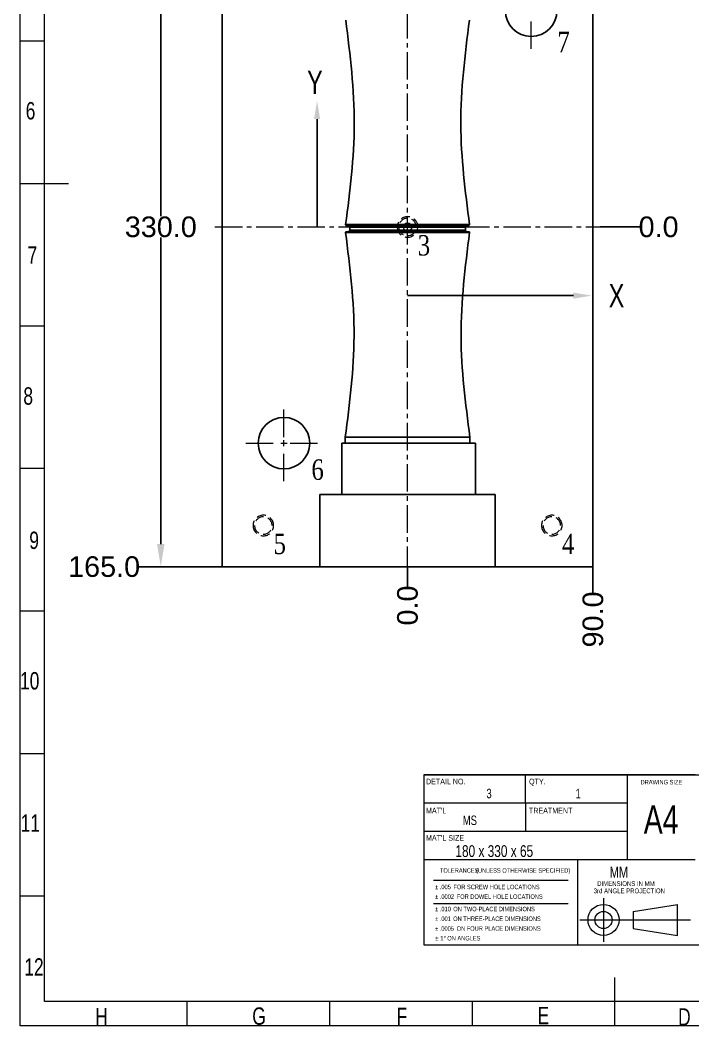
# Model space of a CAD drawing. Header units: millimetres. Extents: x -4200 to 3581, y -7493 to -4075.
# Drawn here: x -568.7 to -242.1, y -7493.4 to -7005 of the extents above; entities that cross this region are included whole.
import ezdxf
from ezdxf.enums import TextEntityAlignment as Align

# ---------------------------------------------------------------- set-up
doc = ezdxf.new("R2010")
doc.units = ezdxf.units.MM
doc.header["$LTSCALE"] = 0.7
for name, pattern in [('CENTER2', [28.575, 19.05, -3.175, 3.175, -3.175]), ('HIDDEN', [9.525, 6.35, -3.175]), ('SLD-SOLID', [0])]:
    doc.linetypes.add(name, pattern=pattern)
for name, color, linetype in [('BORDER', 174, 'Continuous'), ('cen lines', 40, 'Continuous'), ('DIM___NOTES', 5, 'SLD-SOLID'), ('txt', 20, 'Continuous')]:
    doc.layers.add(name, color=color, linetype=linetype)
doc.layers.add('dim', color=50, linetype='Continuous', lineweight=5)
doc.layers.add('out txt', color=202, linetype='Continuous', lineweight=13)
doc.styles.add('SLDTEXTSTYLE0', font='TXT', dxfattribs={"width": 0.75})
doc.styles.add('SLDTEXTSTYLE1', font='TXT', dxfattribs={"width": 0.822222})
doc.styles.get("Standard").update_dxf_attribs({"font": 'arial.ttf'})
doc.styles.add('TEXTSTYLE_1', font='times.ttf', dxfattribs={"width": 0.8})
doc.dimstyles.get("Standard").update_dxf_attribs({"dimtxt": 10, "dimasz": 11, "dimexe": 0.18, "dimexo": 0.0625, "dimgap": 0.09, "dimtad": 0, "dimtih": 1, "dimtoh": 1, "dimdec": 1, "dimzin": 0, "dimdsep": 46, "dimtxsty": 'Standard', "dimcen": 0.09, "dimadec": 0, "dimazin": 0, "dimtfac": 1, "dimtdec": 1, "dimtofl": 0, "dimtmove": 0, "dimatfit": 3, "dimfxl": 1, "dimtolj": 1, "dimtzin": 0, "dimarcsym": 0})

# ---------------------------------------------------------------- blocks, each defined once
blk = doc.blocks.new('out border')
at = {"layer": 'out txt', "linetype": 'SLD-SOLID'}
for p, q in [((-14.96, -505.03), (-14.96, 505.03)), ((-14.96, 87.99), (-29.92, 87.99)), ((-29.92, 0), (0, 0)), ((-14.96, -87.99), (-29.92, -87.99)), ((-14.96, -175.97), (-29.92, -175.97)), ((-14.96, -263.96), (-29.92, -263.96)), ((-14.96, -351.94), (-29.92, -351.94)), ((-14.96, -439.93), (-29.92, -439.93)), ((336.98, -519.99), (336.98, -490.08)), ((688.92, -505.03), (-14.96, -505.03)), ((73.03, -505.03), (73.03, -519.99)), ((161.01, -505.03), (161.01, -519.99)), ((249, -505.03), (249, -519.99))]:
    blk.add_line(p, q, dxfattribs=at)
blk.add_lwpolyline([(-29.92, -519.99), (-29.92, 519.99), (703.88, 519.99), (703.88, -519.99)], close=True, dxfattribs=at)
at = {"layer": 'out txt', "linetype": 'Continuous', "attachment_point": 2, "style": 'SLDTEXTSTYLE0'}
for s, insert, char_height in [('6', (-23.49, 50.35), 10.73), ('7', (-22.34, -38.73), 10.73), ('8', (-24.93, -125.75), 10.73), ('9', (-21.26, -214.83), 10.73), ('10', (-24.01, -301.55), 10.727), ('11', (-23.63, -389.44), 10.727), ('12', (-21.38, -478.23), 10.727), ('H', (20.29, -508.92), 10.73), ('G', (117.52, -508.58), 10.73), ('F', (205.65, -508.76), 10.73), ('E', (292.95, -508.24), 10.73), ('D', (379.99, -509.09), 10.73)]:
    blk.add_mtext(s, dxfattribs=dict(at, insert=insert, char_height=char_height))
blk = doc.blocks.new('*D83')
at = {"layer": 'Defpoints', "color": 0, "transparency": 16777216}
for p in [(-470.63, -6940.46), (-500.41, -7270.46), (-470.63, -7270.46)]:
    blk.add_point(p, dxfattribs=at)
at = {"layer": 'dim', "color": 0, "lineweight": -2, "transparency": 16777216}
for p, q in [((-470.69, -6940.46), (-500.59, -6940.46)), ((-500.41, -6951.46), (-500.41, -7100.26)), ((-500.41, -7259.46), (-500.41, -7110.66)), ((-470.69, -7270.46), (-500.59, -7270.46))]:
    blk.add_line(p, q, dxfattribs=at)
at = {"layer": 'dim', "color": 0, "transparency": 16777216}
for points in [[(-502.24, -6951.46), (-498.57, -6951.46), (-500.41, -6940.46)], [(-502.24, -7259.46), (-498.57, -7259.46), (-500.41, -7270.46)]]:
    blk.add_solid(points, dxfattribs=at)
at = {"layer": 'dim', "color": 0, "lineweight": 9, "transparency": 16777216, "insert": (-500.41, -7105.46), "char_height": 10, "attachment_point": 5}
blk.add_mtext('\\A1;330.0', dxfattribs=at)
blk = doc.blocks.new('*U77')
at = {"layer": 'cen lines', "color": 0, "linetype": 'CENTER2', "lineweight": 9, "transparency": 16777216}
blk.add_line((0, -168.5), (0, 168.5), dxfattribs=at)
blk = doc.blocks.new('*U78')
at = {"layer": 'cen lines', "color": 0, "linetype": 'CENTER2', "lineweight": 9, "transparency": 16777216}
blk.add_line((-93.5, 0), (93.5, 0), dxfattribs=at)
blk = doc.blocks.new('*U79')
at = {"layer": 'cen lines', "color": 0, "linetype": 'CENTER2', "lineweight": 9, "transparency": 16777216}
for p, q in [((0, 3), (0, 18.5)), ((-18.5, 0), (-3, 0)), ((3, 0), (18.5, 0)), ((0, -18.5), (0, -3))]:
    blk.add_line(p, q, dxfattribs=at)
at = {"layer": 'cen lines', "color": 0, "linetype": 'Continuous', "lineweight": 9, "transparency": 16777216}
for p, q in [((-1.5, 0), (1.5, 0)), ((0, -1.5), (0, 1.5))]:
    blk.add_line(p, q, dxfattribs=at)
blk = doc.blocks.new('*U80')
at = {"layer": 'cen lines', "color": 0, "linetype": 'CENTER2', "lineweight": 9, "transparency": 16777216}
for p, q in [((0, 3), (0, 18.5)), ((-18.5, 0), (-3, 0)), ((3, 0), (18.5, 0)), ((0, -18.5), (0, -3))]:
    blk.add_line(p, q, dxfattribs=at)
at = {"layer": 'cen lines', "color": 0, "linetype": 'Continuous', "lineweight": 9, "transparency": 16777216}
for p, q in [((-1.5, 0), (1.5, 0)), ((0, -1.5), (0, 1.5))]:
    blk.add_line(p, q, dxfattribs=at)
blk = doc.blocks.new('*D84')
at = {"layer": 'Defpoints', "color": 0, "transparency": 16777216}
for p in [(-380.63, -7105.46), (-287.13, -7105.46), (-267.96, -7105.46)]:
    blk.add_point(p, dxfattribs=at)
at = {"layer": 'dim', "color": 0, "lineweight": -2, "transparency": 16777216}
blk.add_line((-287.07, -7105.46), (-267.96, -7105.46), dxfattribs=at)
at = {"layer": 'dim', "color": 0, "lineweight": 9, "transparency": 16777216, "insert": (-258.78, -7105.46), "char_height": 10, "attachment_point": 5}
blk.add_mtext('\\A1;0.0', dxfattribs=at)
blk = doc.blocks.new('*D85')
at = {"layer": 'Defpoints', "color": 0, "transparency": 16777216}
for p in [(-380.63, -7105.46), (-380.63, -7270.46), (-380.63, -7280.12)]:
    blk.add_point(p, dxfattribs=at)
at = {"layer": 'dim', "color": 0, "lineweight": -2, "transparency": 16777216}
blk.add_line((-380.63, -7270.52), (-380.63, -7280.12), dxfattribs=at)
at = {"layer": 'dim', "color": 0, "lineweight": 9, "transparency": 16777216, "insert": (-380.63, -7289.29), "char_height": 10, "attachment_point": 5, "rotation": 90}
blk.add_mtext('\\A1;0.0', dxfattribs=at)
blk = doc.blocks.new('*D86')
at = {"layer": 'Defpoints', "color": 0, "transparency": 16777216}
for p in [(-380.63, -7105.46), (-290.63, -7270.46), (-290.63, -7283)]:
    blk.add_point(p, dxfattribs=at)
at = {"layer": 'dim', "color": 0, "lineweight": -2, "transparency": 16777216}
blk.add_line((-290.63, -7270.52), (-290.63, -7283), dxfattribs=at)
at = {"layer": 'dim', "color": 0, "lineweight": 9, "transparency": 16777216, "insert": (-290.63, -7296.06), "char_height": 10, "attachment_point": 5, "rotation": 90}
blk.add_mtext('\\A1;90.0', dxfattribs=at)
blk = doc.blocks.new('*D87')
at = {"layer": 'Defpoints', "color": 0, "transparency": 16777216}
for p in [(-380.63, -7105.46), (-511.44, -7270.46), (-470.63, -7270.46)]:
    blk.add_point(p, dxfattribs=at)
at = {"layer": 'dim', "color": 0, "lineweight": -2, "transparency": 16777216}
blk.add_line((-470.69, -7270.46), (-511.44, -7270.46), dxfattribs=at)
at = {"layer": 'dim', "color": 0, "lineweight": 9, "transparency": 16777216, "insert": (-527.91, -7270.46), "char_height": 10, "attachment_point": 5}
blk.add_mtext('\\A1;165.0', dxfattribs=at)
blk = doc.blocks.new('*D81')
at = {"layer": 'Defpoints', "color": 0, "transparency": 16777216}
for p in [(-290.63, -6940.46), (-251.24, -6940.46), (-380.63, -7105.46)]:
    blk.add_point(p, dxfattribs=at)
at = {"layer": 'dim', "color": 0, "lineweight": -2, "transparency": 16777216}
blk.add_line((-290.57, -6940.46), (-251.24, -6940.46), dxfattribs=at)
at = {"layer": 'dim', "color": 0, "lineweight": 9, "transparency": 16777216, "insert": (-234.76, -6940.46), "char_height": 10, "attachment_point": 5}
blk.add_mtext('\\A1;165.0', dxfattribs=at)
blk = doc.blocks.new('*D88')
at = {"layer": 'Defpoints', "color": 0, "transparency": 16777216}
for p in [(-470.63, -6909.69), (-470.63, -6940.46), (-380.63, -7105.46)]:
    blk.add_point(p, dxfattribs=at)
at = {"layer": 'dim', "color": 0, "lineweight": -2, "transparency": 16777216}
blk.add_line((-470.63, -6940.4), (-470.63, -6909.69), dxfattribs=at)
at = {"layer": 'dim', "color": 0, "lineweight": 9, "transparency": 16777216, "insert": (-470.63, -6896.63), "char_height": 10, "attachment_point": 5, "rotation": 90}
blk.add_mtext('\\A1;90.0', dxfattribs=at)
blk = doc.blocks.new('proj')
at = {"color": 3, "linetype": 'Continuous', "lineweight": 9}
for p, q in [((-3434.06, -7322.63), (-3434.06, -7343.82)), ((-3419.72, -7329.05), (-3398.22, -7325.7)), ((-3398.22, -7340.74), (-3398.22, -7325.7)), ((-3419.72, -7329.05), (-3419.72, -7337.39)), ((-3445.58, -7333.22), (-3391.79, -7333.22)), ((-3419.72, -7337.39), (-3398.22, -7340.74))]:
    blk.add_line(p, q, dxfattribs=at)
for radius in [7.52, 4.17]:
    blk.add_circle((-3434.06, -7333.22), radius, dxfattribs=at)
at = {"color": 3, "linetype": 'Continuous', "lineweight": 9, "attachment_point": 1, "style": 'SLDTEXTSTYLE0'}
for s, insert, char_height in [('MM', (-3431.06, -7307.39), 5.355), ('DIMENSIONS IN MM', (-3437.15, -7314.41), 2.3317), ('3rd ANGLE PROJECTION', (-3438.82, -7317.94), 2.3317)]:
    blk.add_mtext(s, dxfattribs=dict(at, insert=insert, char_height=char_height))

msp = doc.modelspace()

# ---------------------------------------------------------------- linework, layer by layer
at = {"color": 6, "linetype": 'Continuous'}
for p, q in [((-470.63, -7270.46), (-470.63, -6940.46)), ((-290.63, -6940.46), (-290.63, -7270.46)), ((-350.57, -7104.33), (-410.69, -7104.33)), ((-409.52, -7104.8), (-410.28, -7104.8)), ((-351.74, -7104.8), (-409.52, -7104.8)), ((-408.72, -7107), (-408.72, -7105.6)), ((-352.54, -7105.6), (-408.72, -7105.6)), ((-352.54, -7105.6), (-352.54, -7107)), ((-350.98, -7104.8), (-351.74, -7104.8)), ((-350.55, -7108.09), (-410.71, -7108.09)), ((-410.46, -7107.8), (-409.52, -7107.8)), ((-351.74, -7107.8), (-409.52, -7107.8)), ((-352.54, -7107), (-408.72, -7107)), ((-351.74, -7107.8), (-350.8, -7107.8)), ((-410.87, -7210.46), (-410.87, -7207.57)), ((-350.39, -7207.57), (-410.87, -7207.57)), ((-350.39, -7207.57), (-350.39, -7210.46)), ((-412.61, -7210.46), (-412.61, -7235.46)), ((-412.61, -7210.46), (-410.87, -7210.46)), ((-350.39, -7210.46), (-410.87, -7210.46)), ((-350.39, -7210.46), (-347.61, -7210.46)), ((-347.61, -7210.46), (-347.61, -7235.46)), ((-423.13, -7235.46), (-423.13, -7270.46)), ((-423.13, -7235.46), (-412.61, -7235.46)), ((-412.61, -7235.46), (-347.61, -7235.46)), ((-347.61, -7235.46), (-338.13, -7235.46)), ((-338.13, -7235.46), (-338.13, -7270.46)), ((-423.13, -7270.46), (-470.63, -7270.46)), ((-423.13, -7270.46), (-338.13, -7270.46)), ((-290.63, -7270.46), (-338.13, -7270.46))]:
    msp.add_line(p, q, dxfattribs=at)
at = {"color": 3}
for p, q in [((-424.55, -7105.46), (-424.55, -7053.11)), ((-380.63, -7138.82), (-300.09, -7138.82))]:
    msp.add_line(p, q, dxfattribs=at)
at = {"color": 6, "linetype": 'Continuous'}
for centre in [(-320.63, -7000.46), (-440.63, -7210.46)]:
    msp.add_circle(centre, 12.5, dxfattribs=at)
at = {"color": 3, "linetype": 'HIDDEN', "lineweight": 0}
for centre, radius, start, end in [((-380.63, -7105.46), 5, 0, 180), ((-380.63, -7105.46), 5, 180, 0), ((-380.63, -7105.46), 4.25, 0, 180), ((-380.63, -7105.46), 4.25, 180, 0), ((-450.63, -7250.46), 5, 0, 180), ((-450.63, -7250.46), 4.25, 0, 180), ((-310.63, -7250.46), 5, 0, 180), ((-310.63, -7250.46), 4.25, 0, 180), ((-450.63, -7250.46), 5, 180, 0), ((-450.63, -7250.46), 4.25, 180, 0), ((-310.63, -7250.46), 5, 180, 0), ((-310.63, -7250.46), 4.25, 180, 0)]:
    msp.add_arc(centre, radius, start, end, dxfattribs=at)
at = {"color": 6, "linetype": 'Continuous'}
for centre, radius, start, end in [((-410.28, -7104.39), 0.412, 172.6695, 270), ((-350.98, -7104.39), 0.412, 270, 7.3305), ((-410.46, -7108.06), 0.259, 90, 187.1201), ((-350.8, -7108.06), 0.259, 352.8799, 90)]:
    msp.add_arc(centre, radius, start, end, dxfattribs=at)
for points, knots in [([(-410.69, -7104.33), (-408.6, -7088.11), (-406.54, -7071.89), (-406.48, -7055.66), (-406.41, -7038.79), (-408.52, -7021.91), (-410.63, -7005.03)], [0, 0, 0, 0, 0.490213, 0.490213, 0.490213, 1, 1, 1, 1]), ([(-350.63, -7005.03), (-352.74, -7021.91), (-354.85, -7038.79), (-354.79, -7055.66), (-354.72, -7071.89), (-352.66, -7088.11), (-350.57, -7104.33)], [0, 0, 0, 0, 0.509787, 0.509787, 0.509787, 1, 1, 1, 1]), ([(-408.72, -7105.6), (-408.72, -7105.39), (-408.8, -7105.18), (-408.95, -7105.03), (-409.1, -7104.88), (-409.31, -7104.8), (-409.52, -7104.8)], [0, 0, 0, 0, 0.5, 0.5, 0.5, 1, 1, 1, 1]), ([(-351.74, -7104.8), (-351.95, -7104.8), (-352.16, -7104.88), (-352.31, -7105.03), (-352.46, -7105.18), (-352.54, -7105.39), (-352.54, -7105.6)], [0, 0, 0, 0, 0.5, 0.5, 0.5, 1, 1, 1, 1]), ([(-410.87, -7207.57), (-408.76, -7191.19), (-406.66, -7174.82), (-406.6, -7158.43), (-406.53, -7141.66), (-408.62, -7124.87), (-410.71, -7108.09)], [0, 0, 0, 0, 0.494028, 0.494028, 0.494028, 1, 1, 1, 1]), ([(-409.52, -7107.8), (-409.42, -7107.8), (-409.32, -7107.78), (-409.22, -7107.74), (-409.13, -7107.7), (-409.03, -7107.64), (-408.95, -7107.56), (-408.88, -7107.49), (-408.81, -7107.39), (-408.77, -7107.29), (-408.74, -7107.19), (-408.72, -7107.09), (-408.72, -7107)], [0.0000001, 0.0000001, 0.0000001, 0.0000001, 0.25, 0.25, 0.25, 0.5, 0.5, 0.5, 0.75, 0.75, 0.75, 1, 1, 1, 1]), ([(-350.55, -7108.09), (-352.64, -7124.87), (-354.73, -7141.66), (-354.67, -7158.43), (-354.6, -7174.82), (-352.5, -7191.19), (-350.39, -7207.57)], [0, 0, 0, 0, 0.505972, 0.505972, 0.505972, 1, 1, 1, 1]), ([(-352.54, -7107), (-352.54, -7107.09), (-352.52, -7107.19), (-352.49, -7107.29), (-352.45, -7107.39), (-352.39, -7107.49), (-352.31, -7107.56), (-352.23, -7107.64), (-352.13, -7107.7), (-352.04, -7107.74), (-351.94, -7107.78), (-351.84, -7107.8), (-351.74, -7107.8)], [0, 0, 0, 0, 0.25, 0.25, 0.25, 0.5, 0.5, 0.5, 0.75, 0.75, 0.75, 0.9999999, 0.9999999, 0.9999999, 0.9999999])]:
    msp.add_open_spline(points, degree=3, knots=knots, dxfattribs=at)
at = {"color": 3}
for points in [[(-424.55, -7044.2), (-426.03, -7053.11), (-423.06, -7053.11)], [(-291.18, -7138.82), (-300.09, -7137.33), (-300.09, -7140.3)]]:
    msp.add_solid(points, dxfattribs=at)
at = {"layer": 'BORDER', "color": 3, "linetype": 'Continuous', "lineweight": 9}
for p, q in [((-241.05, -7371.45), (-372.68, -7371.45)), ((-372.68, -7371.45), (-372.68, -7454.03)), ((-323.38, -7385.21), (-323.38, -7371.45)), ((-274.08, -7371.45), (-274.08, -7412.74)), ((-274.08, -7385.21), (-372.68, -7385.21)), ((-323.38, -7385.21), (-323.38, -7398.98)), ((-274.08, -7398.98), (-372.68, -7398.98)), ((-241.05, -7412.74), (-372.68, -7412.74)), ((-298.02, -7454.03), (-298.02, -7412.74)), ((-302.61, -7422.88), (-368.09, -7422.88)), ((-302.61, -7434.07), (-368.09, -7434.07)), ((-372.68, -7454.03), (-241.05, -7454.03))]:
    msp.add_line(p, q, dxfattribs=at)
at = {"layer": 'cen lines', "lineweight": 9}
msp.add_circle((-380.63, -7105.46), 2, dxfattribs=at)
at = {"layer": 'DIM___NOTES', "color": 3, "linetype": 'Continuous', "lineweight": 9}
for p, q in [((-372.68, -7371.45), (-20.83, -7371.45)), ((-372.68, -7371.45), (-372.68, -7454.03)), ((-372.68, -7454.03), (-20.83, -7454.03))]:
    msp.add_line(p, q, dxfattribs=at)

# ---------------------------------------------------------------- block references
msp.add_blockref('proj', (3148.54, -108.74))
at = {"layer": 'cen lines', "linetype": 'CENTER2', "lineweight": 9}
for name, p in [('*U77', (-380.63, -7105.46)), ('*U80', (-320.63, -7000.46)), ('*U78', (-380.63, -7105.46)), ('*U79', (-440.63, -7210.46))]:
    msp.add_blockref(name, p, dxfattribs=at)
at = {"layer": 'out txt', "xscale": 0.7865424000000001, "yscale": 0.7865424000000001, "zscale": 0.7865424000000001}
msp.add_blockref('out border', (-545.15, -7084.42), dxfattribs=at)

# ---------------------------------------------------------------- texts
at = {"color": 3, "char_height": 11.25, "attachment_point": 1, "style": 'SLDTEXTSTYLE0'}
for s, insert in [('Y', (-429.36, -7029.6)), ('X', (-282.96, -7133.24))]:
    msp.add_mtext(s, dxfattribs=dict(at, insert=insert))
at = {"layer": 'BORDER', "color": 2, "linetype": 'Continuous', "lineweight": 9, "style": 'SLDTEXTSTYLE0', "width": 0.75}
for s, height, p in [('3', 4.59, (-342.35, -7384.25)), ('1', 4.59, (-299.11, -7384.25)), ('MS', 4.588, (-353.84, -7397.25)), ('180 x 330 x 65', 5.7348, (-357.41, -7413.13))]:
    msp.add_text(s, height=height, dxfattribs=at).set_placement(p, align=Align.BOTTOM_LEFT)
at = {"layer": 'BORDER', "color": 3, "linetype": 'Continuous', "lineweight": 9, "style": 'SLDTEXTSTYLE0'}
for s, insert, char_height, attachment_point in [('DETAIL NO.', (-371.68, -7373.39), 2.753, 1), ('QTY.', (-321.65, -7373.39), 2.753, 1), ('DRAWING SIZE', (-257.42, -7373.95), 2.2022, 2), ("MAT'L", (-371.68, -7387.53), 2.753, 1), ('TREATMENT', (-321.7, -7387.53), 2.753, 1), ('A4', (-257.55, -7386.31), 13.764, 2), ("MAT'L SIZE", (-371.68, -7400.78), 2.753, 1)]:
    msp.add_mtext(s, dxfattribs=dict(at, insert=insert, char_height=char_height, attachment_point=attachment_point))
at = {"layer": 'BORDER', "color": 2, "linetype": 'Continuous', "lineweight": 9}
for s, insert, char_height, attachment_point, style in [('TOLERANCES', (-355.58, -7416.85), 2.202, 2, 'SLDTEXTSTYLE0'), ('(UNLESS OTHERWISE SPECIFIED)', (-324.53, -7416.85), 2.2022, 2, 'SLDTEXTSTYLE0'), ('± .005', (-367.26, -7424.84), 2.202, 1, 'SLDTEXTSTYLE0'), ('FOR SCREW HOLE LOCATIONS', (-358.38, -7424.84), 2.2022, 1, 'SLDTEXTSTYLE0'), ('± .0002', (-367.26, -7429.55), 2.202, 1, 'SLDTEXTSTYLE0'), ('FOR DOWEL HOLE LOCATIONS', (-356.75, -7429.55), 2.2022, 1, 'SLDTEXTSTYLE0'), ('± .010', (-367.25, -7435.56), 2.202, 1, 'SLDTEXTSTYLE0'), ('ON TWO-PLACE DIMENSIONS', (-358.44, -7435.56), 2.2022, 1, 'SLDTEXTSTYLE0'), ('± .001', (-367.28, -7440.29), 2.202, 1, 'SLDTEXTSTYLE0'), ('ON THREE-PLACE DIMENSIONS', (-358.47, -7440.29), 2.2022, 1, 'SLDTEXTSTYLE0'), ('± .0005', (-367.31, -7445.02), 2.202, 1, 'SLDTEXTSTYLE0'), ('ON FOUR PLACE DIMENSIONS', (-356.8, -7445.02), 2.2022, 1, 'SLDTEXTSTYLE0'), ('± 1°', (-367.28, -7449.74), 2.202, 1, 'SLDTEXTSTYLE1'), ('ON ANGLES', (-361.35, -7449.74), 2.202, 1, 'SLDTEXTSTYLE0')]:
    msp.add_mtext(s, dxfattribs=dict(at, insert=insert, char_height=char_height, attachment_point=attachment_point, style=style))
at = {"layer": 'txt', "lineweight": 9, "style": 'TEXTSTYLE_1', "width": 0.8}
for s, p in [('7', (-307.88, -7020.61)), ('3', (-375.67, -7119.34)), ('6', (-427.29, -7228.26)), ('5', (-445.67, -7264.34)), ('4', (-305.67, -7264.34))]:
    msp.add_text(s, height=9.94, dxfattribs=at).set_placement(p)

# ---------------------------------------------------------------- dimensions: what is measured, and where the dimension line sits
at = {"layer": 'dim', "lineweight": 9}
for feature_location, offset, dtype, origin, picture, middle in [((-470.63, -6940.46), (0, 30.77), 1, (-380.63, -7105.46), '*D88', (-470.63, -6896.63)), ((-290.63, -6940.46), (39.39, 0), 0, (-380.63, -7105.46), '*D81', (-234.76, -6940.46)), ((-287.13036913, -7105.46127046), (19.17200098, 0), 0, (-380.63036913, -7105.46127046), '*D84', (-258.78241999, -7105.46127046)), ((-470.63, -7270.46), (-40.81, 0), 0, (-380.63, -7105.46), '*D87', (-527.91, -7270.46)), ((-380.63036913, -7270.46127046), (0, -9.65606631), 1, (-380.63036913, -7105.46127046), '*D85', (-380.63036913, -7289.29328493)), ((-290.63, -7270.46), (0, -12.54), 1, (-380.63, -7105.46), '*D86', (-290.63, -7296.06))]:
    dim = msp.add_ordinate_dim(feature_location=feature_location, offset=offset, dtype=dtype, origin=origin, dimstyle='Standard', dxfattribs=at)
    dim.commit()
    dim.dimension.update_dxf_attribs({"geometry": picture, "text_midpoint": middle})
dim = msp.add_linear_dim(base=(-500.41, -7270.46), p1=(-470.63, -6940.46), p2=(-470.63, -7270.46), angle=90, dimstyle='Standard', dxfattribs=at)
dim.commit()
dim.dimension.update_dxf_attribs({"geometry": '*D83', "text_midpoint": (-500.41, -7105.46)})

doc.saveas('drawing.dxf')
